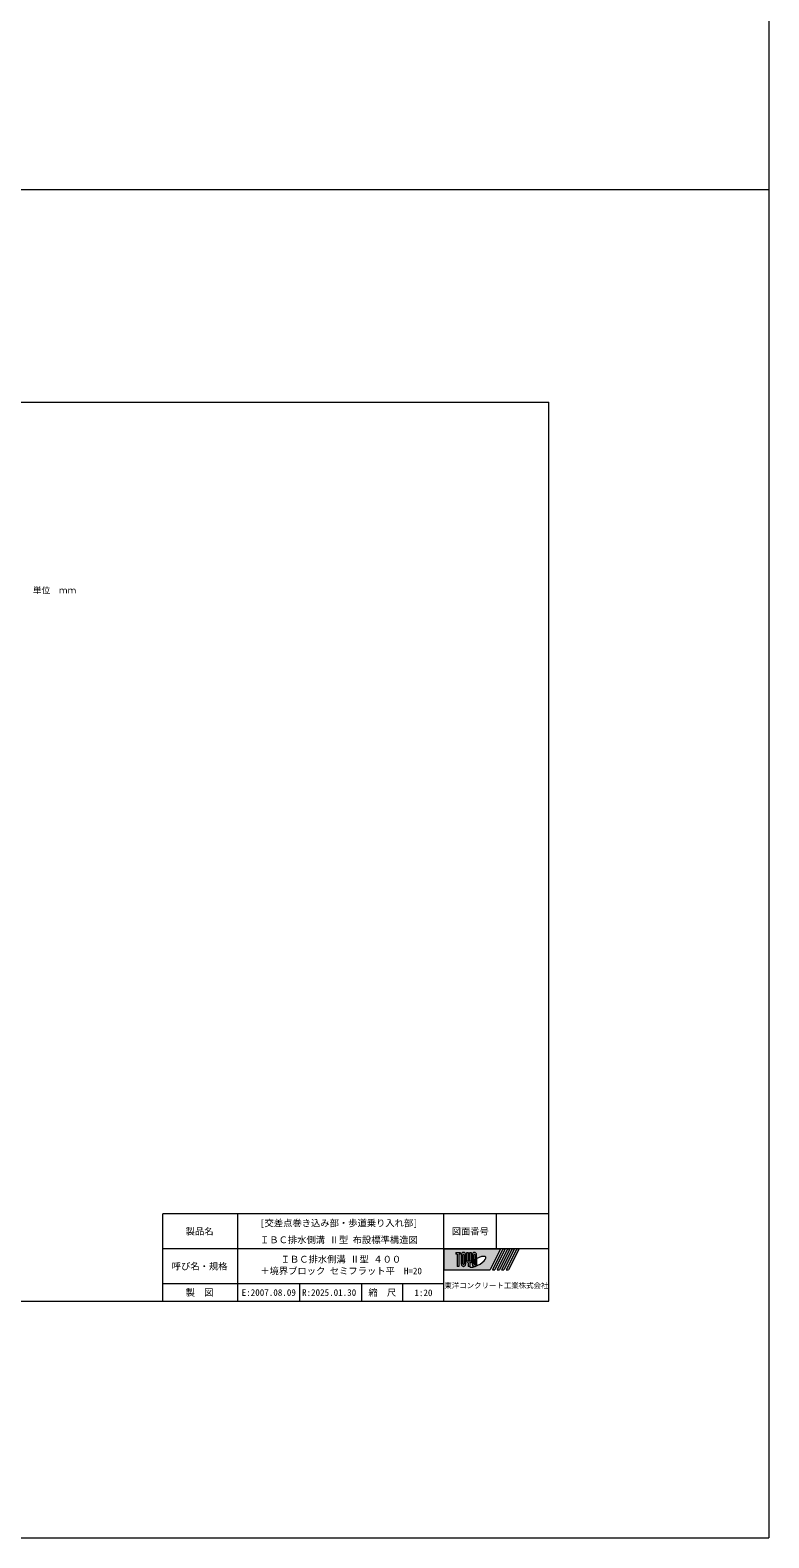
# Model space of a CAD drawing. Units: millimetres at full size; details may follow other scales. Extents: x 6872 to 78201, y -34623 to -7860.
# Drawn here: x 48706 to 53234, y -26354 to -17107 of the extents above; entities that cross this region are included whole.
import ezdxf
from ezdxf.enums import TextEntityAlignment as Align

# ---------------------------------------------------------------- set-up
doc = ezdxf.new("R2010")
doc.units = ezdxf.units.MM
doc.header["$LTSCALE"] = 16
for name, color, linetype, lineweight in [('0_2', 7, 'Continuous', 20), ('図枠', 1, 'Continuous', 20), ('枠', 5, 'Continuous', 5)]:
    doc.layers.add(name, color=color, linetype=linetype, lineweight=lineweight)
doc.styles.add('ＭＳ ゴシック', font='')
doc.styles.get('ＭＳ ゴシック').set_extended_font_data('MS Gothic')

msp = doc.modelspace()

# ---------------------------------------------------------------- hatches: boundary and pattern name
at = {"layer": '枠'}
h = msp.add_hatch(color=7, dxfattribs=at)
h.paths.add_polyline_path([(51242.75, -24581.39), (51242.75, -24709.96), (51525.61, -24709.96), (51589.89, -24581.39)])
edge = h.paths.add_edge_path(flags=16)
edge.add_ellipse((51448.12, -24660.54), major_axis=(50.37, 28.2), ratio=0.3471473, start_angle=-144.311216, end_angle=72.189903, ccw=False)
edge.add_ellipse((51429.46, -24672.71), major_axis=(0, 17.14), ratio=0.8463541, start_angle=-160.703457, end_angle=-90)
edge.add_line((51443.97, -24672.71), (51443.97, -24640.03))
edge = h.paths.add_edge_path(flags=16)
edge.add_ellipse((51429.46, -24618.64), major_axis=(0, 15.82), ratio=0.8463541, start_angle=-90, end_angle=90, ccw=False)
edge.add_line((51442.86, -24618.64), (51442.86, -24672.71))
edge.add_ellipse((51429.46, -24672.71), major_axis=(0, 15.82), ratio=0.8463541, start_angle=90, end_angle=-90, ccw=False)
edge.add_line((51416.07, -24672.71), (51416.07, -24618.64))
edge = h.paths.add_edge_path(flags=16)
edge.add_line((51433.93, -24618.64), (51433.93, -24672.71))
edge.add_ellipse((51429.46, -24672.71), major_axis=(0, 5.27), ratio=0.8463543, start_angle=90, end_angle=-90, ccw=False)
edge.add_line((51425, -24672.71), (51425, -24618.64))
edge.add_ellipse((51429.46, -24618.64), major_axis=(0, 5.27), ratio=0.8463543, start_angle=-90, end_angle=90, ccw=False)
edge = h.paths.add_edge_path(flags=16)
edge.add_line((51432.81, -24646.28), (51432.81, -24672.71))
edge.add_ellipse((51429.46, -24672.71), major_axis=(0, 3.96), ratio=0.8463541, start_angle=90, end_angle=-90, ccw=False)
edge.add_line((51426.12, -24672.71), (51426.12, -24650.6))
edge.add_ellipse((51448.12, -24660.54), major_axis=(50.37, 28.2), ratio=0.3471473, start_angle=107.791742, end_angle=126.471319, ccw=False)
edge = h.paths.add_edge_path(flags=16)
edge.add_line((51409.38, -24602.82), (51409.38, -24651.28))
edge.add_ellipse((51395.98, -24651.28), major_axis=(0, 15.82), ratio=0.8463541, start_angle=-163.341167, end_angle=-90, ccw=False)
edge.add_line((51400.45, -24666.2), (51400.45, -24688.53))
edge.add_line((51400.45, -24688.53), (51391.52, -24688.53))
edge.add_line((51391.52, -24688.53), (51391.52, -24666.2))
edge.add_ellipse((51395.98, -24651.28), major_axis=(0, 15.82), ratio=0.8463541, start_angle=90, end_angle=163.341167, ccw=False)
edge.add_line((51382.59, -24651.28), (51382.59, -24602.82))
edge.add_line((51382.59, -24602.82), (51391.52, -24602.82))
edge.add_line((51391.52, -24602.82), (51391.52, -24651.28))
edge.add_ellipse((51395.98, -24651.28), major_axis=(0, 5.27), ratio=0.8463543, start_angle=90, end_angle=-90)
edge.add_line((51400.45, -24651.28), (51400.45, -24602.82))
edge.add_line((51400.45, -24602.82), (51409.38, -24602.82))
edge = h.paths.add_edge_path(flags=16)
edge.add_line((51414.96, -24659.06), (51414.96, -24672.71))
edge.add_ellipse((51429.46, -24672.71), major_axis=(0, 17.14), ratio=0.8463541, start_angle=90, end_angle=-171.54427)
edge.add_ellipse((51448.12, -24660.54), major_axis=(50.37, 28.2), ratio=0.3471473, start_angle=-178.649536, end_angle=-148.292442, ccw=False)
edge.add_line((51398.52, -24689.85), (51401.56, -24689.85))
edge.add_line((51401.56, -24689.85), (51401.56, -24673.14))
edge.add_ellipse((51448.12, -24660.54), major_axis=(50.37, 28.2), ratio=0.3471473, start_angle=148.21912, end_angle=165.908122, ccw=False)
edge = h.paths.add_edge_path(flags=16)
edge.add_ellipse((51362.5, -24618.64), major_axis=(0, 15.82), ratio=0.8463541, start_angle=-90, end_angle=90, ccw=False)
edge.add_line((51375.89, -24618.64), (51375.89, -24672.71))
edge.add_ellipse((51362.5, -24672.71), major_axis=(0, 15.82), ratio=0.8463541, start_angle=90, end_angle=-90, ccw=False)
edge.add_line((51349.11, -24672.71), (51349.11, -24618.64))
edge = h.paths.add_edge_path(flags=16)
edge.add_line((51366.96, -24618.64), (51366.96, -24672.71))
edge.add_ellipse((51362.5, -24672.71), major_axis=(0, 5.27), ratio=0.8463543, start_angle=90, end_angle=-90, ccw=False)
edge.add_line((51358.04, -24672.71), (51358.04, -24618.64))
edge.add_ellipse((51362.5, -24618.64), major_axis=(0, 5.27), ratio=0.8463543, start_angle=-90, end_angle=90, ccw=False)
h.paths.add_polyline_path([(51342.41, -24602.82), (51342.41, -24613.37), (51333.48, -24613.37), (51333.48, -24688.53), (51324.55, -24688.53), (51324.55, -24613.37), (51315.63, -24613.37), (51315.63, -24602.82)], flags=16)
for points in [[(51539.75, -24709.96), (51553.89, -24709.96), (51618.18, -24581.39), (51604.03, -24581.39)], [(51646.46, -24581.39), (51632.32, -24581.39), (51568.03, -24709.96), (51582.18, -24709.96)], [(51674.75, -24581.39), (51660.61, -24581.39), (51596.32, -24709.96), (51610.46, -24709.96)], [(51703.03, -24581.39), (51688.89, -24581.39), (51624.61, -24709.96), (51638.75, -24709.96)]]:
    msp.add_hatch(color=7, dxfattribs=at).paths.add_polyline_path(points)

# ---------------------------------------------------------------- linework, layer by layer
at = {"layer": '図枠'}
for p, q in [((53234.38, -7859.66), (53234.38, -26353.74)), ((31839.29, -18084.67), (53234.38, -18084.67)), ((31839.29, -26353.74), (53234.38, -26353.74))]:
    msp.add_line(p, q, dxfattribs=at)
at = {"layer": '枠', "lineweight": 20}
for p, q in [((43885.61, -19388.53), (51885.61, -19388.53)), ((51885.61, -24902.82), (51885.61, -19388.53)), ((49519.23, -24902.82), (49519.23, -24367.1)), ((51885.61, -24367.1), (49519.23, -24367.1)), ((49978.72, -24902.82), (49978.72, -24367.1)), ((51242.75, -24902.82), (51242.75, -24367.1)), ((51564.18, -24581.39), (51564.18, -24367.1)), ((51885.61, -24581.39), (49519.23, -24581.39)), ((51242.75, -24795.68), (49519.23, -24795.68)), ((50358.72, -24902.82), (50358.72, -24795.68)), ((50738.72, -24902.82), (50738.72, -24795.68)), ((50990.72, -24902.82), (50990.72, -24795.68)), ((43885.61, -24902.82), (51885.61, -24902.82))]:
    msp.add_line(p, q, dxfattribs=at)
at = {"layer": '枠'}
for p, q in [((51242.75, -24581.39), (51242.75, -24709.96)), ((51242.75, -24581.39), (51589.89, -24581.39)), ((51589.89, -24581.39), (51525.61, -24709.96)), ((51604.03, -24581.39), (51539.75, -24709.96)), ((51618.18, -24581.39), (51553.89, -24709.96)), ((51632.32, -24581.39), (51568.03, -24709.96)), ((51646.46, -24581.39), (51582.18, -24709.96)), ((51660.61, -24581.39), (51596.32, -24709.96)), ((51604.03, -24581.39), (51618.18, -24581.39)), ((51674.75, -24581.39), (51610.46, -24709.96)), ((51688.89, -24581.39), (51624.61, -24709.96)), ((51632.32, -24581.39), (51646.46, -24581.39)), ((51703.03, -24581.39), (51638.75, -24709.96)), ((51660.61, -24581.39), (51674.75, -24581.39)), ((51688.89, -24581.39), (51703.03, -24581.39)), ((51315.63, -24602.82), (51315.63, -24613.37)), ((51315.63, -24602.82), (51342.41, -24602.82)), ((51324.55, -24613.37), (51315.63, -24613.37)), ((51324.55, -24613.37), (51324.55, -24688.53)), ((51333.48, -24688.53), (51324.55, -24688.53)), ((51333.48, -24613.37), (51333.48, -24688.53)), ((51342.41, -24613.37), (51333.48, -24613.37)), ((51342.41, -24602.82), (51342.41, -24613.37)), ((51349.11, -24618.64), (51349.11, -24672.71)), ((51358.04, -24672.71), (51358.04, -24618.64)), ((51366.96, -24618.64), (51366.96, -24672.71)), ((51375.89, -24672.71), (51375.89, -24618.64)), ((51382.59, -24651.28), (51382.59, -24602.82)), ((51382.59, -24602.82), (51391.52, -24602.82)), ((51391.52, -24602.82), (51391.52, -24651.28)), ((51391.52, -24666.2), (51391.52, -24688.53)), ((51400.45, -24688.53), (51391.52, -24688.53)), ((51400.45, -24651.28), (51400.45, -24602.82)), ((51400.45, -24602.82), (51409.38, -24602.82)), ((51400.45, -24666.2), (51400.45, -24688.53)), ((51401.56, -24673.14), (51401.56, -24689.85)), ((51409.38, -24602.82), (51409.38, -24651.28)), ((51414.96, -24659.06), (51414.96, -24672.71)), ((51416.07, -24618.64), (51416.07, -24672.71)), ((51425, -24672.71), (51425, -24618.64)), ((51426.12, -24672.71), (51426.12, -24650.6)), ((51432.81, -24646.28), (51432.81, -24672.71)), ((51433.93, -24618.64), (51433.93, -24672.71)), ((51442.86, -24672.71), (51442.86, -24618.64)), ((51443.97, -24672.71), (51443.97, -24640.03)), ((51242.75, -24709.96), (51525.61, -24709.96)), ((51398.52, -24689.85), (51401.56, -24689.85)), ((51539.75, -24709.96), (51553.89, -24709.96)), ((51568.03, -24709.96), (51582.18, -24709.96)), ((51596.32, -24709.96), (51610.46, -24709.96)), ((51624.61, -24709.96), (51638.75, -24709.96))]:
    msp.add_line(p, q, dxfattribs=at)
for centre, major_axis, ratio, start_param, end_param in [((51362.5, -24618.64), (0, 15.82), 0.846354, 4.712389, 7.8539816), ((51362.5, -24672.71), (0, 15.82), 0.846354, 1.5707963, 4.712389), ((51362.5, -24618.64), (0, 5.27), 0.846354, 4.712389, 7.8539816), ((51362.5, -24672.71), (0, 5.27), 0.846354, 1.5707963, 4.712389), ((51395.98, -24651.28), (0, 15.82), 0.846354, 1.5707963, 2.8017557), ((51395.98, -24651.28), (0, 5.27), 0.846354, 1.5707963, 4.712389), ((51395.98, -24651.28), (0, 15.82), 0.846354, 3.4814296, 4.712389), ((51448.12, -24660.54), (50.37, 28.2), 0.347147, 2.0815197, 2.5155126), ((51429.46, -24672.71), (0, 17.14), 0.846354, 1.5707963, 3.3154679), ((51429.46, -24618.64), (0, 15.82), 0.846354, 4.712389, 7.8539816), ((51429.46, -24672.71), (0, 15.82), 0.846354, 1.5707963, 4.712389), ((51429.46, -24618.64), (0, 5.27), 0.846354, 4.712389, 7.8539816), ((51429.46, -24672.71), (0, 5.27), 0.846354, 1.5707963, 4.712389), ((51429.46, -24672.71), (0, 3.96), 0.846354, 1.5707963, 4.712389), ((51448.12, -24660.54), (50.37, 28.2), 0.347147, 1.6817405, 1.8219833), ((51448.12, -24660.54), (50.37, 28.2), 0.347147, 4.2621853, 7.7429163), ((51429.46, -24672.71), (0, 17.14), 0.846354, 3.5338438, 4.712389), ((51448.12, -24660.54), (50.37, 28.2), 0.347147, 3.2093975, 4.2004451)]:
    msp.add_ellipse(centre, major_axis=major_axis, ratio=ratio, start_param=start_param, end_param=end_param, dxfattribs=at)

# ---------------------------------------------------------------- texts
at = {"layer": '0_2', "style": 'ＭＳ ゴシック'}
msp.add_text('単位\u3000ｍｍ', height=37.98, dxfattribs=at).set_placement((48722.45, -20572.5), align=Align.BOTTOM_LEFT)
msp.add_text('1:20', height=40.82, dxfattribs=at).set_placement((51116.72, -24883.44), align=Align.BOTTOM_CENTER)
at = {"layer": '枠', "color": 7, "style": 'ＭＳ ゴシック'}
for s, height, p in [('[交差点巻き込み部・歩道乗り入れ部]', 40.69, (50598.61, -24423.36)), ('製品名', 40.69, (49744.75, -24474.25)), ('ＩＢＣ排水側溝 Ⅱ型 布設標準構造図', 40.69, (50598.61, -24526.42)), ('図面番号', 40.69, (51404.07, -24474.25)), ('呼び名・規格', 40.69, (49744.75, -24688.53)), ('製\u3000図', 40.69, (49744.75, -24849.25)), ('E:2007.08.09', 40.69, (50168.72, -24849.25)), ('R:2025.01.30', 40.69, (50538.72, -24849.25)), ('縮\u3000尺', 40.69, (50864.72, -24849.25)), ('東洋コンクリート工業株式会社', 32.55, (51564.18, -24806.29))]:
    msp.add_text(s, height=height, dxfattribs=at).set_placement(p, align=Align.MIDDLE_CENTER)
for s, p in [('ＩＢＣ排水側溝 Ⅱ型 ４００', (50241.39, -24625.07)), ('＋境界ブロック セミフラット平  H=20', (50116.52, -24696.5))]:
    msp.add_text(s, height=40.69, dxfattribs=at).set_placement(p, align=Align.TOP_LEFT)

doc.saveas('drawing.dxf')
